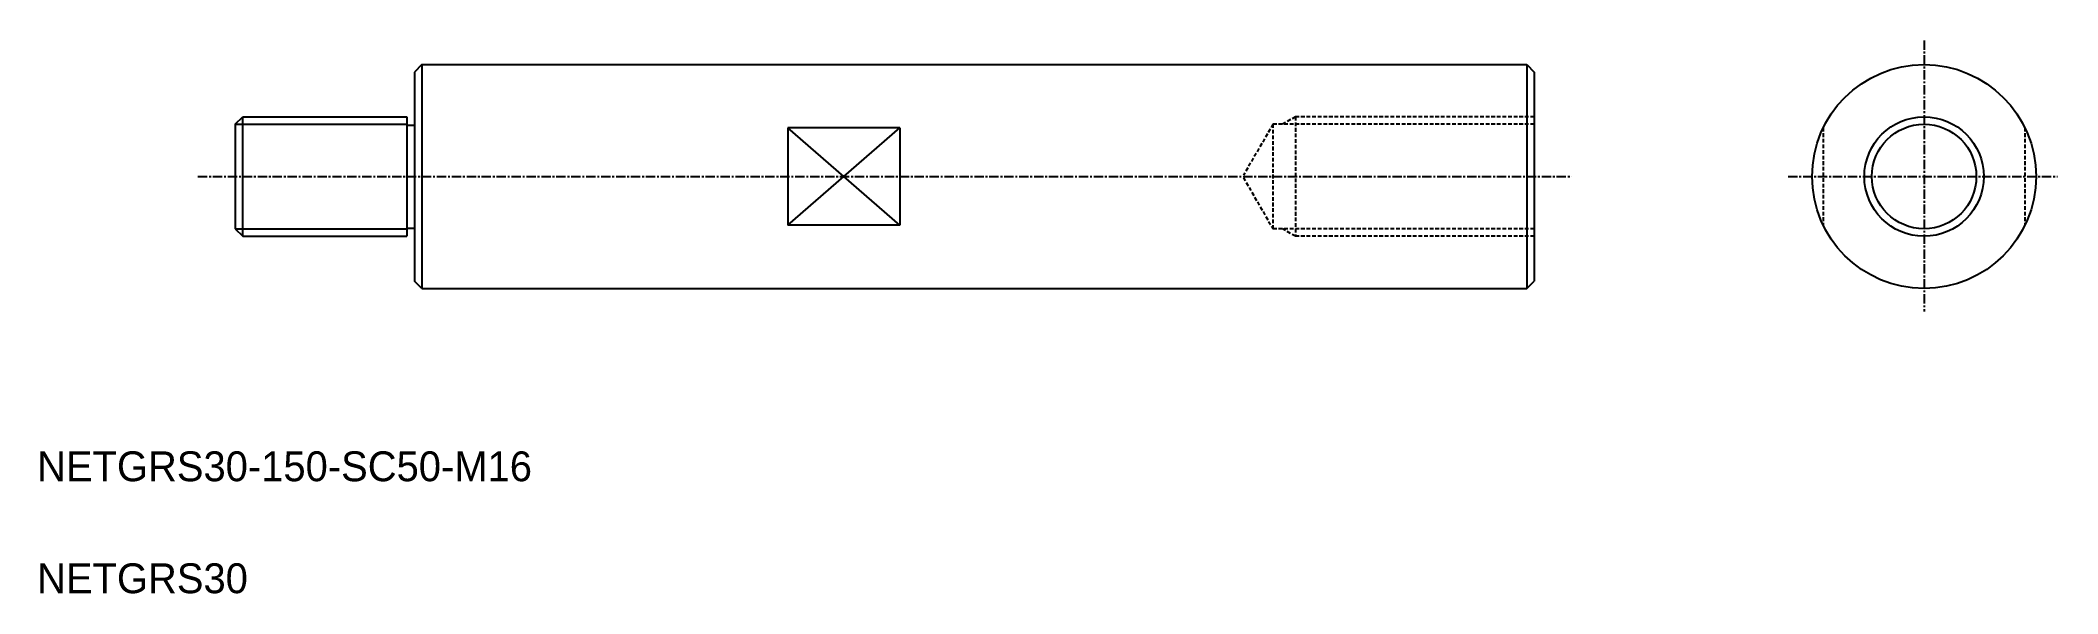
# Model space of a CAD drawing. Extents: x -381 to -111, y -457 to -382.
import ezdxf

# ---------------------------------------------------------------- set-up
doc = ezdxf.new("R2010")
doc.units = 0
doc.linetypes.add('CENTER', pattern=[2, 1.25, -0.25, 0.25, -0.25])
doc.linetypes.add('DASHED', pattern=[0.75, 0.5, -0.25])
doc.layers.get('0').update_dxf_attribs({"linetype": 'CONTINUOUS'})
doc.layers.add('CENTER', color=1, linetype='CENTER')

msp = doc.modelspace()

# ---------------------------------------------------------------- linework, layer by layer
at = {"color": 7, "linetype": 'CONTINUOUS'}
for p, q in [((-329.92, -385.74), (-330.92, -386.74)), ((-329.92, -385.74), (-329.92, -415.74)), ((-329.92, -385.74), (-181.92, -385.74)), ((-181.92, -385.74), (-180.92, -386.74)), ((-181.92, -385.74), (-181.92, -415.74)), ((-330.92, -386.74), (-330.92, -414.74)), ((-180.92, -386.74), (-180.92, -414.74)), ((-354.92, -393.74), (-353.92, -392.74)), ((-354.92, -393.74), (-354.92, -407.74)), ((-353.92, -408.74), (-353.92, -392.74)), ((-353.92, -392.74), (-331.92, -392.74)), ((-331.92, -392.74), (-331.92, -408.74)), ((-331.92, -393.84), (-330.92, -393.84)), ((-280.92, -394.2), (-280.92, -407.27)), ((-265.92, -394.2), (-280.92, -394.2)), ((-265.92, -394.2), (-265.92, -407.27)), ((-354.92, -407.74), (-353.92, -408.74)), ((-331.92, -407.64), (-330.92, -407.64)), ((-265.92, -407.27), (-280.92, -407.27)), ((-353.92, -408.74), (-331.92, -408.74)), ((-329.92, -415.74), (-330.92, -414.74)), ((-329.92, -415.74), (-181.92, -415.74)), ((-181.92, -415.74), (-180.92, -414.74))]:
    msp.add_line(p, q, dxfattribs=at)
at = {"color": 3, "linetype": 'CONTINUOUS'}
for p, q in [((-354.92, -393.74), (-331.92, -393.74)), ((-354.92, -407.74), (-331.92, -407.74))]:
    msp.add_line(p, q, dxfattribs=at)
at = {"color": 3}
for p, q in [((-280.92, -407.27), (-265.92, -394.2)), ((-265.92, -407.27), (-280.92, -394.2))]:
    msp.add_line(p, q, dxfattribs=at)
at = {"color": 3, "linetype": 'DASHED'}
for p, q in [((-215.92, -393.74), (-219.87, -400.57)), ((-215.92, -393.74), (-215.92, -407.74)), ((-180.92, -393.74), (-215.92, -393.74)), ((-212.92, -392.74), (-214.65, -393.74)), ((-212.92, -392.74), (-212.92, -408.74)), ((-180.92, -392.74), (-212.92, -392.74)), ((-142.2, -394.2), (-142.2, -407.27)), ((-115.2, -394.2), (-115.2, -407.27)), ((-219.87, -400.9), (-215.92, -407.74)), ((-180.92, -407.74), (-215.92, -407.74)), ((-212.92, -408.74), (-214.65, -407.74)), ((-180.92, -408.74), (-212.92, -408.74))]:
    msp.add_line(p, q, dxfattribs=at)
at = {"color": 7, "linetype": 'CONTINUOUS'}
for radius in [15, 7]:
    msp.add_circle((-128.7, -400.74), radius, dxfattribs=at)
at = {"color": 3, "linetype": 'CONTINUOUS'}
msp.add_circle((-128.7, -400.74), 8, dxfattribs=at)
at = {"layer": 'CENTER', "color": 1, "linetype": 'CENTER'}
for p, q in [((-128.7, -382.5), (-128.7, -418.8)), ((-359.92, -400.74), (-175.92, -400.74)), ((-146.91, -400.74), (-110.81, -400.74))]:
    msp.add_line(p, q, dxfattribs=at)

# ---------------------------------------------------------------- texts
at = {"color": 7, "linetype": 'CONTINUOUS'}
for s, p in [('NETGRS30-150-SC50-M16', (-381.47, -441.56)), ('NETGRS30', (-381.47, -456.56))]:
    msp.add_text(s, height=4, dxfattribs=at).set_placement(p)

doc.saveas('drawing.dxf')
